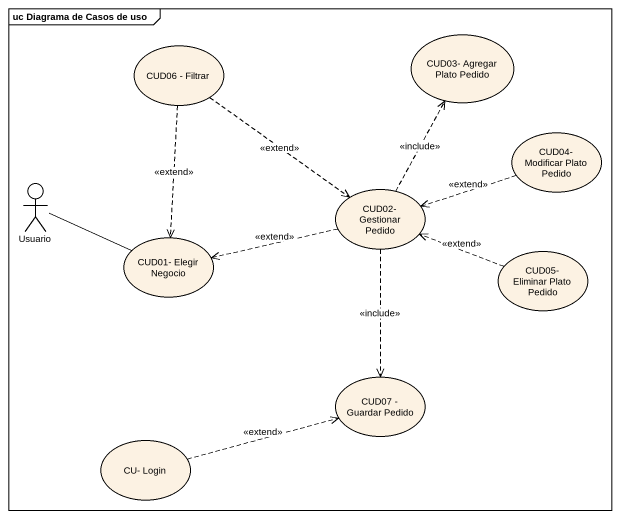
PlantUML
@startuml
mainframe uc Diagrama de Casos de uso
usecase "CUD06 - Filtrar" as CUD06_Filtrar
usecase "CUD03- Agregar Plato Pedido" as CUD03_Agregar_Plato_Pedido
usecase "CUD04- Modificar Plato Pedido" as CUD04_Modificar_Plato_Pedido
actor Usuario
usecase "CUD02- Gestionar Pedido" as CUD02_Gestionar_Pedido
usecase "CUD01- Elegir Negocio" as CUD01_Elegir_Negocio
usecase "CUD05- Eliminar Plato Pedido" as CUD05_Eliminar_Plato_Pedido
usecase "CUD07 - Guardar Pedido" as CUD07_Guardar_Pedido
usecase "CU- Login" as CU_Login
CUD06_Filtrar ..> CUD02_Gestionar_Pedido : <<extend>>
CUD06_Filtrar ..> CUD01_Elegir_Negocio : <<extend>>
CUD04_Modificar_Plato_Pedido .left.> CUD02_Gestionar_Pedido : <<extend>>
Usuario -right- CUD01_Elegir_Negocio
CUD02_Gestionar_Pedido .up.> CUD03_Agregar_Plato_Pedido : <<include>>
CUD02_Gestionar_Pedido .left.> CUD01_Elegir_Negocio : <<extend>>
CUD02_Gestionar_Pedido ..> CUD07_Guardar_Pedido : <<include>>
CUD05_Eliminar_Plato_Pedido .left.> CUD02_Gestionar_Pedido : <<extend>>
CU_Login .right.> CUD07_Guardar_Pedido : <<extend>>
@enduml
